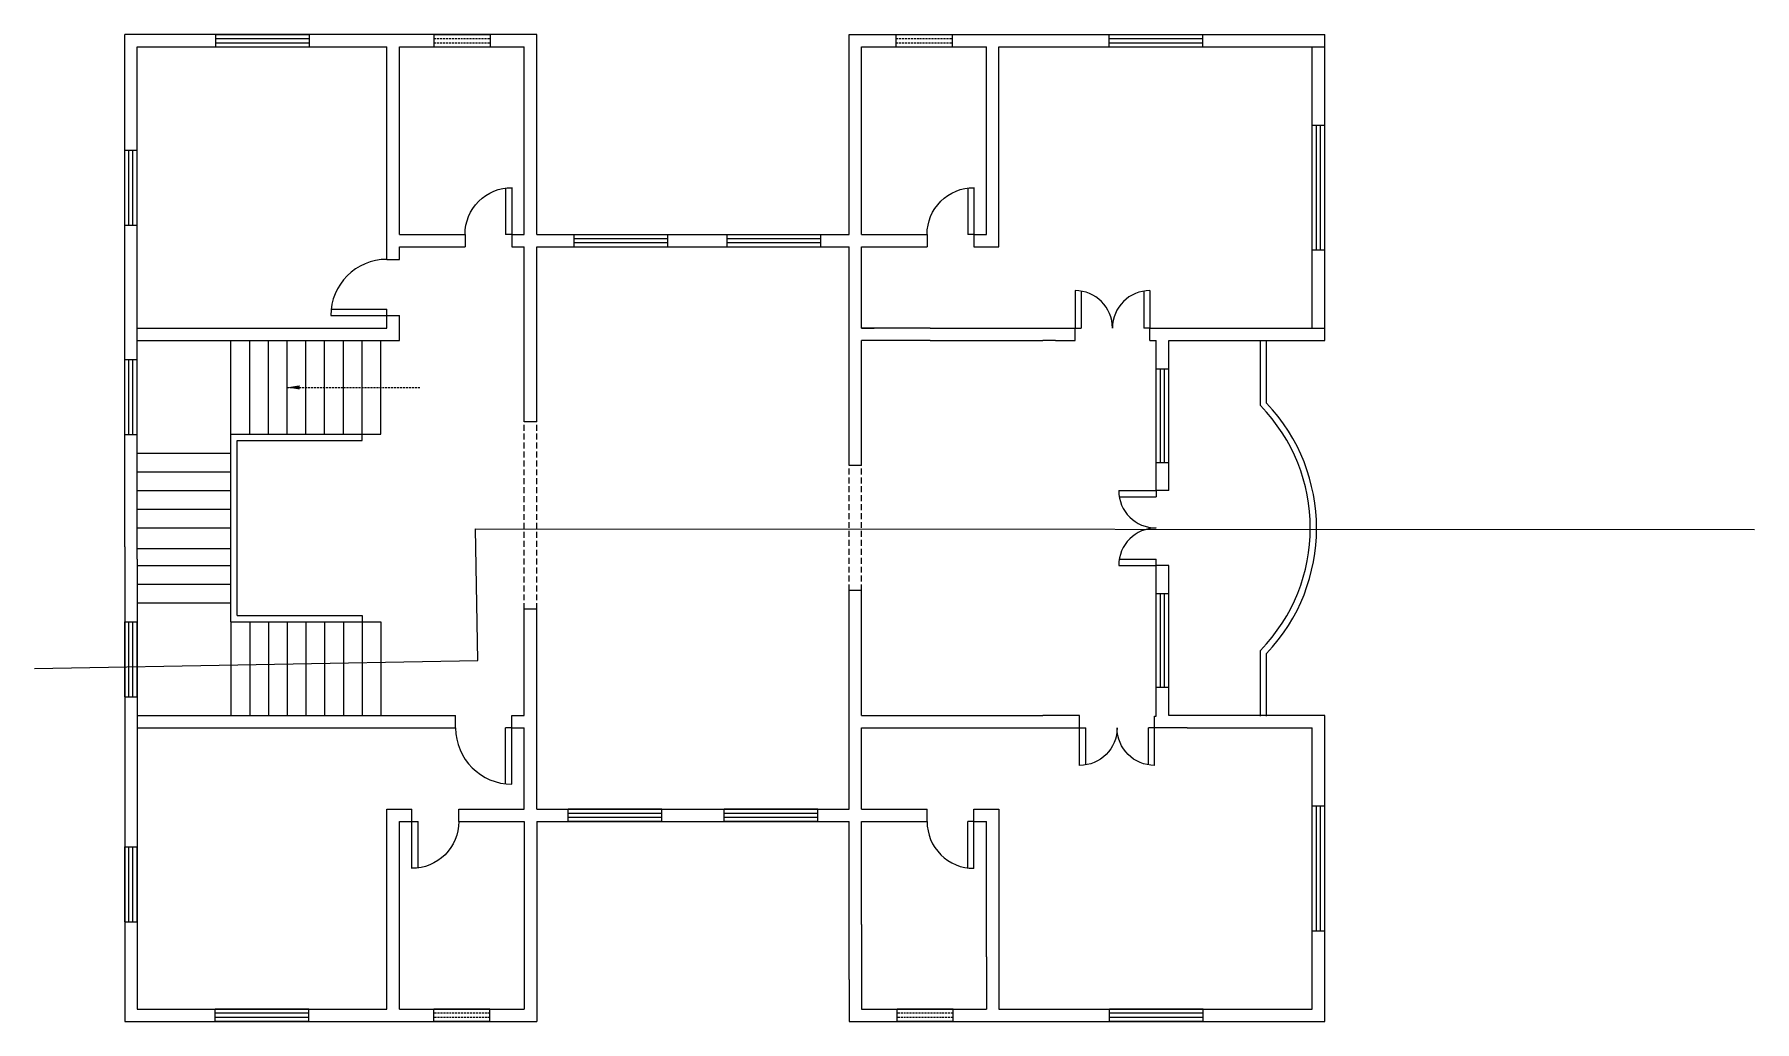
# Model space of a CAD drawing. Header units: millimetres. Extents: x -938220 to 926261, y -44187 to 232552.
# Drawn here: x -685531 to -657984, y 91895 to 107695 of the extents above; entities that cross this region are included whole.
import ezdxf

# ---------------------------------------------------------------- set-up
doc = ezdxf.new("R2010")
doc.units = ezdxf.units.MM
doc.linetypes.add('HIDDEN', pattern=[9.525, 6.35, -3.175])
for name, color, linetype in [('ARCH', 235, 'Continuous'), ('DOORS', 30, 'Continuous'), ('STEPS', 11, 'Continuous'), ('VENTILATOR', 130, 'Continuous')]:
    doc.layers.add(name, color=color, linetype=linetype)
doc.layers.add('walls', color=7, linetype='Continuous', true_color=0xf8ce8b)
doc.layers.add('WINDOWS', color=7, linetype='Continuous', true_color=0xd4e480)
doc.styles.get("Standard").update_dxf_attribs({"font": 'romantic.ttf', "height": 200})
doc.dimstyles.new('ISO-25', dxfattribs={"dimtxt": 200, "dimasz": 200, "dimexe": 1.25, "dimexo": 0.625, "dimgap": 150, "dimtad": 1, "dimdec": 0, "dimtxsty": 'Standard', "dimblk": 'CLOSEDBLANK', "dimcen": 2.5, "dimclrd": 2, "dimclre": 7, "dimclrt": 7, "dimadec": 0, "dimazin": 0, "dimtfac": 1, "dimtdec": 0, "dimtmove": 0, "dimatfit": 3, "dimfxl": 1, "dimarcsym": 0})

# ---------------------------------------------------------------- blocks, each defined once
blk = doc.blocks.new('W2')
at = {"layer": 'WINDOWS', "ltscale": 5}
for p, q in [((-600, 200), (-600, 0)), ((-600, 200), (600, 200)), ((-600, 133), (600, 133)), ((-600, 67), (600, 67)), ((-600, 0), (600, 0)), ((600, 200), (600, 0))]:
    blk.add_line(p, q, dxfattribs=at)
blk = doc.blocks.new('V1')
at = {"layer": 'VENTILATOR', "ltscale": 5}
for p, q in [((-450, 200), (-450, 0)), ((-450, 200), (450, 200)), ((-450, 0), (450, 0)), ((450, 200), (450, 0))]:
    blk.add_line(p, q, dxfattribs=at)
at = {"layer": 'VENTILATOR', "linetype": 'HIDDEN', "ltscale": 5}
for p, q in [((-450, 133), (450, 133)), ((-450, 67), (450, 67))]:
    blk.add_line(p, q, dxfattribs=at)
blk = doc.blocks.new('W1')
at = {"layer": 'WINDOWS', "ltscale": 5}
for p, q in [((-750, 200), (-750, 0)), ((-750, 200), (750, 200)), ((-750, 133), (750, 133)), ((-750, 67), (750, 67)), ((-750, 0), (750, 0)), ((750, 200), (750, 0))]:
    blk.add_line(p, q, dxfattribs=at)
blk = doc.blocks.new('D1')
at = {"layer": 'DOORS', "ltscale": 5}
for p, q in [((0, 900), (0, 0)), ((100, 894.427191), (100, 0)), ((0, 600), (0, 0)), ((0, 0), (100, 0)), ((0, 0), (100, 0))]:
    blk.add_line(p, q, dxfattribs=at)
blk.add_arc((0, 0), 900, 0, 90, dxfattribs=at)
blk = doc.blocks.new('D2')
at = {"layer": 'DOORS', "ltscale": 5}
for p, q in [((0, 750), (0, 0)), ((0, 600), (0, 0)), ((100, 744), (100, 0)), ((0, 0), (100, 0)), ((0, 0), (100, 0)), ((0, 0), (100, 0))]:
    blk.add_line(p, q, dxfattribs=at)
blk.add_arc((3, 0), 747, 0, 90.2477, dxfattribs=at)
blk = doc.blocks.new('DD')
at = {"layer": 'DOORS', "ltscale": 5}
for p, q in [((0, 600), (0, 0)), ((0, 600), (0, 0)), ((100, 592), (100, 0)), ((1100, 592), (1100, 0)), ((1200, 600), (1200, 0)), ((1200, 600), (1200, 0)), ((0, 0), (100, 0)), ((1200, 0), (1100, 0))]:
    blk.add_line(p, q, dxfattribs=at)
for centre, start, end in [((0, 0), 0, 90), ((1200, 0), 90, 180)]:
    blk.add_arc(centre, 600, start, end, dxfattribs=at)
blk = doc.blocks.new('W')
at = {"layer": 'WINDOWS', "ltscale": 5}
for p, q in [((11726, 13760), (11726, 13560)), ((11726, 13760), (13726, 13760)), ((11726, 13694), (13726, 13694)), ((11726, 13627), (13726, 13627)), ((11726, 13560), (13726, 13560)), ((13726, 13760), (13726, 13560))]:
    blk.add_line(p, q, dxfattribs=at)
blk = doc.blocks.new('WW')
at = {"layer": 'walls', "ltscale": 5}
blk.add_blockref('W', (-12726, -13560), dxfattribs=at)
blk = doc.blocks.new('_ClosedBlank')
at = {"color": 0, "linetype": 'ByBlock', "lineweight": -2}
for p, q in [((-1, 0.17), (0, 0)), ((-1, 0.17), (-1, -0.17)), ((0, 0), (-1, -0.17))]:
    blk.add_line(p, q, dxfattribs=at)

msp = doc.modelspace()

# ---------------------------------------------------------------- linework, layer by layer
at = {"ltscale": 5}
for p, q in [((-665066.6, 107495.1), (-664866.6, 107495.1)), ((-665066.6, 102995.1), (-664866.6, 102995.1))]:
    msp.add_line(p, q, dxfattribs=at)
msp.add_lwpolyline([(-685530.8, 97545.1), (-678428.4, 97674.5), (-678466.7, 99780.8), (-657983.5, 99773.7)], dxfattribs=at)
at = {"layer": 'ARCH', "linetype": 'HIDDEN', "ltscale": 15}
for p, q in [((-677685.2, 98495.1), (-677685.2, 101495.1)), ((-677485.2, 98495.1), (-677485.2, 101495.1)), ((-672485.2, 98795.1), (-672485.2, 100795.1)), ((-672285.2, 98795.1), (-672285.2, 100795.1))]:
    msp.add_line(p, q, dxfattribs=at)
at = {"layer": 'STEPS', "ltscale": 5}
for p, q in [((-682383, 101295.1), (-682383, 102795.1)), ((-682083, 101295.1), (-682083, 102795.1)), ((-681783, 101295.1), (-681783, 102795.1)), ((-681483, 101295.1), (-681483, 102795.1)), ((-681183, 101295.1), (-681183, 102795.1)), ((-680883, 101295.1), (-680883, 102795.1)), ((-680583, 101295.1), (-680583, 102795.1)), ((-680283, 101195.1), (-680283, 102795.1)), ((-679983, 101295.1), (-679983, 102795.1)), ((-665898.6, 101754.6), (-665898.6, 102785.1)), ((-665798.6, 101795.1), (-665798.6, 102785.1)), ((-682383, 98295.1), (-682383, 101295.1)), ((-682383, 101295.1), (-680733, 101295.1)), ((-682283, 98395.1), (-682283, 101195.1)), ((-682283, 101195.1), (-680733, 101195.1)), ((-680733, 101295.1), (-679983, 101295.1)), ((-680733, 101195.1), (-680283, 101195.1)), ((-683885.2, 99468.1), (-682383, 99468.1)), ((-682283, 98395.1), (-680283, 98395.1)), ((-680283, 98395.1), (-680283, 96795.1)), ((-682383, 98295.1), (-681033, 98295.1)), ((-682383, 98295.1), (-682383, 96795.1)), ((-682083, 98295.1), (-682083, 96795.1)), ((-681783, 98295.1), (-681783, 96795.1)), ((-681483, 98295.1), (-681483, 96795.1)), ((-681183, 98295.1), (-681183, 96795.1)), ((-681033, 98295.1), (-679983, 98295.1)), ((-680883, 98295.1), (-680883, 96795.1)), ((-680731.6, 98293.5), (-680131.6, 98293.5)), ((-680583, 98295.1), (-680583, 96795.1)), ((-679983, 98295.1), (-679983, 96795.1)), ((-665898.6, 96785.1), (-665898.6, 97835.5)), ((-665798.6, 96785.1), (-665798.6, 97785.1))]:
    msp.add_line(p, q, dxfattribs=at)
at = {"layer": 'STEPS', "ltscale": 10}
for p, q in [((-683885.2, 100995.1), (-682385.2, 100995.1)), ((-683885.2, 100695.1), (-682385.2, 100695.1)), ((-683885.2, 100395.1), (-682385.2, 100395.1)), ((-683885.2, 100095.1), (-682385.2, 100095.1)), ((-683885.2, 99795.1), (-682385.2, 99795.1)), ((-683885.2, 99195.1), (-682385.2, 99195.1)), ((-683883, 98895.1), (-682383, 98895.1)), ((-683883, 98595.1), (-682383, 98595.1))]:
    msp.add_line(p, q, dxfattribs=at)
at = {"layer": 'STEPS', "ltscale": 5}
for centre, radius, start, end in [((-667898.6, 99795.1), 2800, 315.58469, 44.41531), ((-667898.6, 99795.1), 2800, 315.58469, 44.41531), ((-667911, 99790.1), 2912.4, 316.4951, 43.5049)]:
    msp.add_arc(centre, radius, start, end, dxfattribs=at)
at = {"layer": 'walls', "ltscale": 5}
for p, q in [((-677485.2, 107695.1), (-684085.2, 107695.1)), ((-684085.2, 99495.1), (-684085.2, 107695.1)), ((-683885.2, 107495.1), (-679885.2, 107495.1)), ((-683885.2, 99295.1), (-683885.2, 107495.1)), ((-679885.2, 104095.1), (-679885.2, 107495.1)), ((-679685.2, 107495.1), (-677685.2, 107495.1)), ((-679685.2, 104495.1), (-679685.2, 107495.1)), ((-677685.2, 104495.1), (-677685.2, 107495.1)), ((-677485.2, 104495.1), (-677485.2, 107695.1)), ((-672485.2, 107695.1), (-665066.6, 107695.1)), ((-672485.2, 104495.1), (-672485.2, 107695.1)), ((-672285.2, 107495.1), (-670285.2, 107495.1)), ((-672285.2, 104495.1), (-672285.2, 107495.1)), ((-670285.2, 104495.1), (-670285.2, 107495.1)), ((-670085.2, 107495.1), (-665066.6, 107495.1)), ((-670085.2, 104295.1), (-670085.2, 107495.1)), ((-665066.6, 107695.1), (-664866.6, 107695.1)), ((-679685.2, 104495.1), (-679485.2, 104495.1)), ((-679485.2, 104495.1), (-678735.2, 104495.1)), ((-678735.2, 104495.1), (-678635.2, 104495.1)), ((-678635.2, 104495.1), (-678635.2, 104295.1)), ((-677885.2, 104495.1), (-677685.2, 104495.1)), ((-677885.2, 104495.1), (-677885.2, 104295.1)), ((-677485.2, 104495.1), (-672485.2, 104495.1)), ((-672285.2, 104495.1), (-671235.2, 104495.1)), ((-671235.2, 104495.1), (-671235.2, 104295.1)), ((-670485.2, 104495.1), (-670285.2, 104495.1)), ((-670485.2, 104495.1), (-670485.2, 104295.1)), ((-679685.2, 104295.1), (-679485.2, 104295.1)), ((-679685.2, 104095.1), (-679685.2, 104295.1)), ((-679485.2, 104295.1), (-678735.2, 104295.1)), ((-678735.2, 104295.1), (-678635.2, 104295.1)), ((-677885.2, 104295.1), (-677685.2, 104295.1)), ((-677685.2, 102795.1), (-677685.2, 104295.1)), ((-677485.2, 101495.1), (-677485.2, 104295.1)), ((-677485.2, 104295.1), (-672485.2, 104295.1)), ((-672485.2, 102995.1), (-672485.2, 104295.1)), ((-672285.2, 104295.1), (-671235.2, 104295.1)), ((-672285.2, 102995.1), (-672285.2, 104295.1)), ((-670485.2, 104295.1), (-670085.2, 104295.1)), ((-679885.2, 104095.1), (-679685.2, 104095.1)), ((-679885.2, 102995.1), (-679885.2, 103195.1)), ((-679885.2, 103195.1), (-679685.2, 103195.1)), ((-679685.2, 102795.1), (-679685.2, 103195.1)), ((-683885.2, 102995.1), (-679885.2, 102995.1)), ((-683885.2, 102795.1), (-679685.2, 102795.1)), ((-677685.2, 101495.1), (-677685.2, 102795.1)), ((-672485.2, 100795.1), (-672485.2, 102995.1)), ((-672285.2, 102995.1), (-672085.2, 102995.1)), ((-671185.2, 102995.1), (-672285.2, 102995.1)), ((-672285.2, 100795.1), (-672285.2, 102795.1)), ((-671185.2, 102795.1), (-672285.2, 102795.1)), ((-671185.2, 102995.1), (-668866.6, 102995.1)), ((-671185.2, 102795.1), (-669379.5, 102795.1)), ((-669179.5, 102795.1), (-669379.5, 102795.1)), ((-668866.6, 102795.1), (-668866.6, 102995.1)), ((-667666.6, 102995.1), (-667566.6, 102995.1)), ((-667666.6, 102795.1), (-667666.6, 102995.1)), ((-667666.6, 102795.1), (-667566.6, 102795.1)), ((-667566.6, 102995.1), (-665066.6, 102995.1)), ((-667566.6, 100395.1), (-667566.6, 102795.1)), ((-677485.2, 101495.1), (-677685.2, 101495.1)), ((-672285.2, 100795.1), (-672485.2, 100795.1)), ((-667366.6, 100395.1), (-667566.6, 100395.1)), ((-667566.6, 96781.5), (-667566.6, 99195.1)), ((-667366.6, 99195.1), (-667566.6, 99195.1)), ((-667366.6, 96795.1), (-667366.6, 99195.1)), ((-672485.2, 96595.1), (-672485.2, 98795.1)), ((-672285.2, 98795.1), (-672485.2, 98795.1)), ((-672285.2, 96795.1), (-672285.2, 98795.1)), ((-677685.2, 96795.1), (-677685.2, 98495.1)), ((-677485.2, 98495.1), (-677685.2, 98495.1)), ((-677485.2, 95295.1), (-677485.2, 98495.1)), ((-683885.2, 96795.1), (-678785.2, 96795.1)), ((-678785.2, 96595.1), (-678785.2, 96795.1)), ((-677885.2, 96795.1), (-677685.2, 96795.1)), ((-677885.2, 96595.1), (-677885.2, 96795.1)), ((-672285.2, 96795.1), (-672085.2, 96795.1)), ((-672085.2, 96795.1), (-671185.2, 96795.1)), ((-671185.2, 96795.1), (-669379.5, 96795.1)), ((-669179.5, 96795.1), (-669379.5, 96795.1)), ((-668792, 96595.1), (-668792, 96795.1)), ((-667592, 96595.1), (-667592, 96781.5)), ((-667592, 96781.5), (-667566.6, 96781.5)), ((-664866.6, 96795.1), (-667366.6, 96795.1)), ((-683885.2, 96595.1), (-678785.2, 96595.1)), ((-679685.2, 96595.1), (-678785.2, 96595.1)), ((-677885.2, 96595.1), (-677685.2, 96595.1)), ((-677685.2, 95295.1), (-677685.2, 96595.1)), ((-677485.2, 96595.1), (-677485.2, 96595.1)), ((-672485.2, 95295.1), (-672485.2, 96595.1)), ((-672285.2, 96595.1), (-672085.2, 96595.1)), ((-672285.2, 95295.1), (-672285.2, 96595.1)), ((-672085.2, 96595.1), (-671185.2, 96595.1)), ((-671185.2, 96595.1), (-668792, 96595.1)), ((-667072, 96595.1), (-667592, 96595.1)), ((-667072, 96595.1), (-665066.6, 96595.1)), ((-679485.2, 95095.1), (-679485.2, 95295.1)), ((-678735.2, 95095.1), (-678735.2, 95295.1)), ((-677485.2, 95295.1), (-672485.2, 95295.1)), ((-677485.2, 95095.1), (-677485.2, 91895.1)), ((-677485.2, 95095.1), (-672485.2, 95095.1)), ((-672485.2, 92571), (-672485.2, 95095.1)), ((-672285.2, 93450.9), (-672285.2, 95095.1)), ((-671235.2, 95095.1), (-671235.2, 95295.1)), ((-670485.2, 95095.1), (-670485.2, 95295.1)), ((-670285.2, 92930.1), (-670285.2, 95095.1)), ((-672285.2, 93450.9), (-672285.2, 92095.1)), ((-670285.2, 92930.1), (-670285.2, 92095.1)), ((-670085.2, 92934.2), (-670085.2, 92095.1)), ((-684083.2, 91895.1), (-677485.2, 91895.1))]:
    msp.add_line(p, q, dxfattribs=at)
for points in [[(-667366.6, 100395.1), (-667366.6, 102795.1), (-664866.6, 102795.1), (-664866.6, 107695.1)], [(-665066.6, 102995.1), (-665066.6, 107495.1)], [(-669179.5, 102795.1), (-668866.6, 102795.1)], [(-684085.2, 99495.1), (-684085.2, 91895.1), (-679885.2, 91895.1)], [(-683885.2, 99295.1), (-683885.2, 92095.1), (-679885.2, 92095.1)], [(-672485.2, 92571), (-672485.2, 91895.1), (-664866.6, 91895.1), (-664866.6, 93233.1), (-664866.6, 96795.1), (-667072, 96795.1)], [(-668792, 96795.1), (-669179.5, 96795.1)], [(-670085.2, 92095.1), (-665066.6, 92095.1), (-665066.6, 93260.9), (-665066.6, 96595.1)], [(-679885.2, 92095.1), (-679885.2, 95295.1), (-679485.2, 95295.1)], [(-679685.2, 92095.1), (-679685.2, 95095.1), (-679485.2, 95095.1)], [(-678735.2, 95295.1), (-677685.2, 95295.1)], [(-678735.2, 95095.1), (-677685.2, 95095.1), (-677685.2, 92095.1)], [(-672285.2, 95295.1), (-671235.2, 95295.1)], [(-672285.2, 95095.1), (-671235.2, 95095.1)], [(-670485.2, 95295.1), (-670085.2, 95295.1), (-670085.2, 92934.2)], [(-670485.2, 95095.1), (-670285.2, 95095.1)], [(-679685.2, 92095.1), (-677685.2, 92095.1)], [(-672285.2, 92095.1), (-670285.2, 92095.1)]]:
    msp.add_lwpolyline(points, dxfattribs=at)

# ---------------------------------------------------------------- block references
at = {"layer": 'DOORS', "ltscale": 5, "xscale": -1}
for p in [(-677885.2, 104495.1), (-670485.2, 104495.1)]:
    msp.add_blockref('D2', p, dxfattribs=at)
at = {"layer": 'DOORS', "ltscale": 5}
for name, p, rotation in [('D1', (-679885.2, 103195.1), 90), ('DD', (-667566.6, 99195.1), 90), ('D1', (-677885.2, 96595.1), 180), ('D2', (-670485.2, 95095.1), 180)]:
    msp.add_blockref(name, p, dxfattribs=dict(at, rotation=rotation))
msp.add_blockref('DD', (-668866.6, 102995.1), dxfattribs=at)
at = {"layer": 'DOORS', "ltscale": 5, "xscale": -1, "rotation": 180}
for name, p in [('DD', (-668792, 96595.1)), ('D2', (-679485.2, 95095.1))]:
    msp.add_blockref(name, p, dxfattribs=at)
at = {"layer": 'VENTILATOR', "ltscale": 5}
for p in [(-678683.2, 107495.1), (-671285.2, 107495.1)]:
    msp.add_blockref('V1', p, dxfattribs=at)
at = {"layer": 'VENTILATOR', "ltscale": 5, "rotation": 180}
for p in [(-678685.2, 92095.1), (-671266.6, 92095.1)]:
    msp.add_blockref('V1', p, dxfattribs=at)
at = {"layer": 'WINDOWS', "ltscale": 5}
for p in [(-681883.2, 107495.1), (-667575.9, 107495.1), (-676140.1, 104295.1), (-673691.3, 104295.1)]:
    msp.add_blockref('W1', p, dxfattribs=at)
for name, p, rotation in [('WW', (-664866.6, 105245.1), 90), ('W2', (-683885.2, 105241.5), 90), ('W2', (-683885.2, 101891.5), 90), ('W1', (-667366.6, 101595.1), 90), ('W1', (-667366.6, 97995.1), 90), ('W2', (-683885.2, 97691.5), 90), ('WW', (-664866.6, 94345.6), 90), ('W1', (-676235.2, 95295.1), 180), ('W1', (-673735.2, 95295.1), 180), ('W2', (-683885.2, 94091.5), 90), ('W1', (-681885.2, 92095.1), 180), ('W1', (-667566.6, 92095.1), 180)]:
    msp.add_blockref(name, p, dxfattribs=dict(at, rotation=rotation))

# ---------------------------------------------------------------- leaders
at = {"layer": 'walls', "linetype": 'HIDDEN', "ltscale": 5}
msp.add_leader([(-681483, 102045.1), (-679357.3, 102045.1)], dimstyle='ISO-25', override={"dimgap": 150, "dimtad": 0}, dxfattribs=at)

doc.saveas('drawing.dxf')
